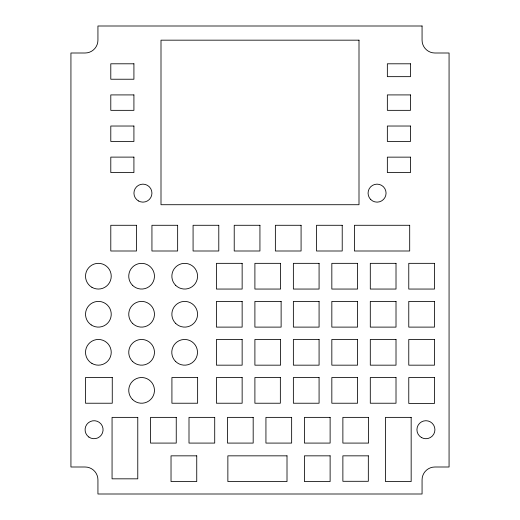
<?xml version="1.0" encoding="UTF-8"?>
<svg xmlns="http://www.w3.org/2000/svg" width="520" height="520" viewBox="0 0 520 520"><rect width="100%" height="100%" fill="white"/><g stroke="black" fill="none" stroke-linecap="round" stroke-linejoin="round"><path stroke-width="0.78" d="M422.065 26L97.935 26L97.935 40.144A12.857 12.857 0 0 1 85.078 53.001L70.934 53.001L70.934 466.999L85.078 466.999A12.857 12.857 0 0 1 97.935 479.856L97.935 494L422.065 494L422.065 479.856A12.857 12.857 0 0 1 434.922 466.999L449.066 466.999L449.066 53.001L434.922 53.001A12.857 12.857 0 0 1 422.065 40.144L422.065 26M359.001 40.17L160.999 40.17L160.999 204.718L359.001 204.718L359.001 40.17M133.919 63.798L110.792 63.798L110.792 79.228L133.919 79.228L133.919 63.798M410.495 63.798L387.348 63.798L387.348 76.655L410.495 76.655L410.495 63.798M133.919 94.913L110.792 94.913L110.792 110.344L133.919 110.344L133.919 94.913M410.495 94.913L387.348 94.913L387.348 110.344L410.495 110.344L410.495 94.913M133.919 126.028L110.792 126.028L110.792 141.459L133.919 141.459L133.919 126.028M410.495 126.028L387.348 126.028L387.348 141.459L410.495 141.459L410.495 126.028M133.919 157.112L110.792 157.112L110.792 172.569L133.919 172.569L133.919 157.112M410.495 157.144L387.348 157.144L387.348 172.569L410.495 172.569L410.495 157.144M136.506 225.284L110.792 225.284L110.792 250.998L136.506 250.998L136.506 225.284M177.651 225.284L151.938 225.284L151.938 250.998L177.651 250.998L177.651 225.284M218.79 225.284L193.076 225.284L193.076 250.998L218.79 250.998L218.79 225.284M259.935 225.284L234.221 225.284L234.221 250.998L259.935 250.998L259.935 225.284M301.08 225.284L275.366 225.284L275.366 250.998L301.08 250.998L301.08 225.284M342.219 225.284L316.505 225.284L316.505 250.998L342.219 250.998L342.219 225.284M409.695 225.284L354.406 225.284L354.406 250.998L409.695 250.998L409.695 225.284M242.144 263.341L216.424 263.341L216.424 289.055L242.144 289.055L242.144 263.341M280.611 263.341L254.898 263.341L254.898 289.055L280.611 289.055L280.611 263.341M319.079 263.341L293.365 263.341L293.365 289.055L319.079 289.055L319.079 263.341M357.546 263.341L331.832 263.341L331.832 289.055L357.546 289.055L357.546 263.341M396.012 263.341L370.299 263.341L370.299 289.055L396.012 289.055L396.012 263.341M434.486 263.341L408.772 263.341L408.772 289.055L434.486 289.055L434.486 263.341M242.144 301.399L216.424 301.399L216.424 327.113L242.144 327.113L242.144 301.399M281.125 301.399L254.898 301.399L254.898 327.113L281.125 327.113L281.125 301.399M319.079 301.399L293.365 301.399L293.365 327.113L319.079 327.113L319.079 301.399M357.546 301.399L331.832 301.399L331.832 327.113L357.546 327.113L357.546 301.399M396.012 301.399L370.299 301.399L370.299 327.113L396.012 327.113L396.012 301.399M434.486 301.399L408.772 301.399L408.772 327.113L434.486 327.113L434.486 301.399M242.144 339.456L216.424 339.456L216.424 365.17L242.144 365.17L242.144 339.456M280.611 339.456L254.898 339.456L254.898 365.17L280.611 365.17L280.611 339.456M319.079 339.456L293.365 339.456L293.365 365.17L319.079 365.17L319.079 339.456M357.546 339.456L331.832 339.456L331.832 365.17L357.546 365.17L357.546 339.456M396.012 339.456L370.299 339.456L370.299 365.17L396.012 365.17L396.012 339.456M434.486 339.456L408.772 339.456L408.772 365.17L434.486 365.17L434.486 339.456M112.262 377.513L85.514 377.513L85.514 403.228L112.262 403.228L112.262 377.513M197.633 377.513L171.919 377.513L171.919 403.228L197.633 403.228L197.633 377.513M242.144 377.513L216.424 377.513L216.424 403.228L242.144 403.228L242.144 377.513M280.351 377.513L254.898 377.513L254.898 403.228L280.351 403.228L280.351 377.513M319.079 377.513L293.365 377.513L293.365 403.228L319.079 403.228L319.079 377.513M357.546 377.513L331.832 377.513L331.832 403.228L357.546 403.228L357.546 377.513M396.012 377.513L370.299 377.513L370.299 403.228L396.012 403.228L396.012 377.513M434.486 377.513L408.772 377.513L408.772 403.435L434.486 403.435L434.486 377.513M137.774 417.372L112.06 417.372L112.06 478.829L137.774 478.829L137.774 417.372M176.248 417.372L150.534 417.372L150.534 443.085L176.248 443.085L176.248 417.372M214.714 417.372L189 417.372L189 443.085L214.714 443.085L214.714 417.372M253.181 417.372L227.468 417.372L227.468 443.085L253.181 443.085L253.181 417.372M291.649 417.372L265.935 417.372L265.935 443.085L291.649 443.085L291.649 417.372M330.122 417.372L304.408 417.372L304.408 443.085L330.122 443.085L330.122 417.372M368.589 417.372L342.875 417.372L342.875 443.085L368.589 443.085L368.589 417.372M411.164 417.372L385.45 417.372L385.45 481.553L411.164 481.553L411.164 417.372M196.742 455.839L171.028 455.839L171.028 481.553L196.742 481.553L196.742 455.839M287.007 455.839L227.864 455.839L227.864 481.553L287.007 481.553L287.007 455.839M330.122 455.839L304.408 455.839L304.408 481.553L330.122 481.553L330.122 455.839M368.329 455.839L342.875 455.839L342.875 481.299L368.329 481.299L368.329 455.839M91.949 363.447A12.857 12.857 0 0 0 111.234 352.313A12.857 12.857 0 0 0 91.949 341.178A12.857 12.857 0 0 0 91.949 363.447M132.509 399.464A12.857 12.857 0 0 0 154.017 393.699A12.857 12.857 0 0 0 138.268 377.956A12.857 12.857 0 0 0 132.509 399.464M175.624 323.349A12.857 12.857 0 0 0 197.132 317.584A12.857 12.857 0 0 0 181.389 301.841A12.857 12.857 0 0 0 175.624 323.349M138.437 200.935A9.002 9.002 0 0 0 151.938 193.141A9.002 9.002 0 0 0 138.437 185.347A9.002 9.002 0 0 0 138.437 200.935M370.747 199.55A9.002 9.002 0 0 0 385.775 195.416A9.002 9.002 0 0 0 374.673 184.464A9.002 9.002 0 0 0 370.747 199.55M421.421 437.509A9.002 9.002 0 0 0 434.922 429.715A9.002 9.002 0 0 0 421.421 421.922A9.002 9.002 0 0 0 421.421 437.509M88.849 437.041A9.002 9.002 0 0 0 103.038 430.579A9.002 9.002 0 0 0 90.35 421.525A9.002 9.002 0 0 0 88.849 437.041M91.949 287.333A12.857 12.857 0 0 0 111.234 276.198A12.857 12.857 0 0 0 91.949 265.064A12.857 12.857 0 0 0 91.949 287.333M175.624 285.292A12.857 12.857 0 0 0 197.132 279.526A12.857 12.857 0 0 0 181.389 263.783A12.857 12.857 0 0 0 175.624 285.292M91.195 324.916A12.857 12.857 0 0 0 111.209 315.153A12.857 12.857 0 0 0 92.742 302.705A12.857 12.857 0 0 0 91.195 324.916M175.546 361.406A12.857 12.857 0 0 0 197.054 355.641A12.857 12.857 0 0 0 181.305 339.898A12.857 12.857 0 0 0 175.546 361.406M132.509 361.406A12.857 12.857 0 0 0 154.017 355.641A12.857 12.857 0 0 0 138.268 339.898A12.857 12.857 0 0 0 132.509 361.406M132.509 285.292A12.857 12.857 0 0 0 154.017 279.526A12.857 12.857 0 0 0 138.268 263.783A12.857 12.857 0 0 0 132.509 285.292M132.509 323.349A12.857 12.857 0 0 0 154.017 317.584A12.857 12.857 0 0 0 138.268 301.841A12.857 12.857 0 0 0 132.509 323.349"/></g></svg>
